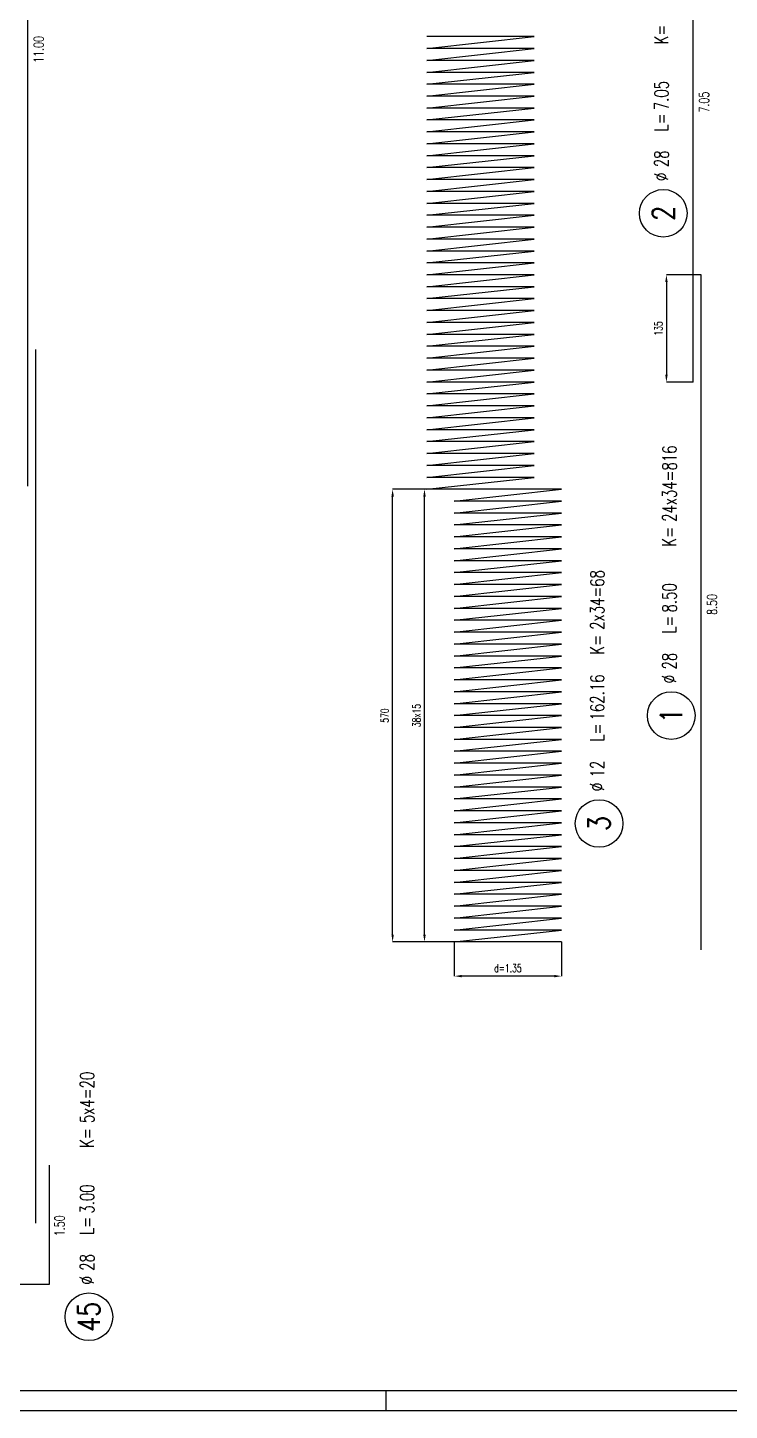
# Model space of a CAD drawing. Extents: x 25615 to 36352, y 68211 to 72666.
# Drawn here: x 28247 to 29130, y 68211 to 69952 of the extents above; entities that cross this region are included whole.
import ezdxf
from ezdxf.enums import TextEntityAlignment as Align

# ---------------------------------------------------------------- set-up
doc = ezdxf.new("R2010")
doc.units = 0
doc.header["$LTSCALE"] = 50
doc.header["$PDMODE"] = 34
doc.header["$PDSIZE"] = 5
doc.layers.get('DEFPOINTS').update_dxf_attribs({"linetype": 'CONTINUOUS'})
for name, color, linetype in [('ARM', 1, 'CONTINUOUS'), ('ARM-I', 6, 'CONTINUOUS'), ('BETON', 7, 'CONTINUOUS'), ('FILE', 8, 'CONTINUOUS'), ('KOTE', 4, 'CONTINUOUS'), ('TANKO', 8, 'CONTINUOUS')]:
    doc.layers.add(name, color=color, linetype=linetype)
doc.styles.add('KOTE', font='romans.shx', dxfattribs={"width": 0.7})
doc.styles.get("Standard").update_dxf_attribs({"font": 'romans.shx', "width": 0.9})
doc.dimstyles.new('M-50', dxfattribs={"dimscale": 50, "dimtxt": 0.2, "dimasz": 0.185, "dimexe": 0, "dimexo": 0, "dimgap": 0.1, "dimtad": 1, "dimdec": 0, "dimzin": 0, "dimdsep": 46, "dimtxsty": 'KOTE', "dimcen": 0.09, "dimclrd": 256, "dimclre": 256, "dimclrt": 2, "dimadec": 0, "dimazin": 0, "dimtfac": 1, "dimtdec": 0, "dimtix": 1, "dimtmove": 2, "dimatfit": 3, "dimfxl": 0, "dimtolj": 1, "dimtzin": 0, "dimarcsym": 0})

# ---------------------------------------------------------------- blocks, each defined once
blk = doc.blocks.new('POZ')
at = {"layer": 'ARM-I'}
blk.add_circle((0, 0), 0.6, dxfattribs=at)
at = {"layer": 'ARM', "width": 0.7}
for s, p in [('%%c', (0.814, -0.125)), ('L=', (2.064, -0.125)), ('K=', (4.256, -0.125))]:
    blk.add_text(s, height=0.35, dxfattribs=at).set_placement(p)
for tag, p in [('VA', (0.879, 0.435)), ('FI', (1.162, -0.13)), ('DUZ', (2.598, -0.13)), ('KOM', (4.881, -0.13))]:
    blk.add_attdef(tag, p, '', height=0.35, dxfattribs=at)
at = {"layer": 'ARM', "width": 0.7, "flags": 1}
for tag, p in [('TIP', (1.038, -0.896)), ('A', (1.162, -1.411)), ('B', (1.162, -1.918)), ('C', (1.162, -2.426)), ('D', (1.162, -2.934)), ('E', (1.162, -3.441)), ('F', (1.162, -3.949)), ('G', (1.162, -4.457)), ('H', (1.162, -4.964)), ('I', (1.162, -5.472)), ('J', (1.162, -5.98)), ('K', (1.162, -6.487)), ('L', (1.162, -6.995)), ('M', (1.162, -7.503)), ('N', (1.162, -8.011))]:
    blk.add_attdef(tag, p, '', height=0.35, dxfattribs=at)
at = {"layer": 'ARM-I', "width": 0.8}
blk.add_attdef('POZ', text='', height=0.55, dxfattribs=at).set_placement((0, 0), align=Align.MIDDLE)
blk = doc.blocks.new('*D323')
at = {"layer": 'DEFPOINTS', "color": 0}
for p in [(29094.5, 69640.5), (29050.9, 69505.5), (29084.5, 69505.5)]:
    blk.add_point(p, dxfattribs=at)
at = {"layer": 'TANKO', "lineweight": -2}
for p, q in [((29094.5, 69640.5), (29050.9, 69640.5)), ((29050.9, 69631.3), (29050.9, 69514.8)), ((29084.5, 69505.5), (29050.9, 69505.5))]:
    blk.add_line(p, q, dxfattribs=at)
at = {"layer": 'TANKO'}
for points in [[(29049.4, 69631.3), (29052.5, 69631.3), (29050.9, 69640.5)], [(29049.4, 69514.8), (29052.5, 69514.8), (29050.9, 69505.5)]]:
    blk.add_solid(points, dxfattribs=at)
at = {"layer": 'TANKO', "color": 2, "insert": (29040.9, 69573), "char_height": 10, "attachment_point": 5, "rotation": 90, "style": 'KOTE'}
blk.add_mtext('\\A1;135', dxfattribs=at)
blk = doc.blocks.new('*D325')
at = {"layer": 'DEFPOINTS', "color": 0}
for p in [(28746.5, 69370.5), (28784, 69370.5), (28784, 68800.5)]:
    blk.add_point(p, dxfattribs=at)
at = {"layer": 'TANKO', "lineweight": -2}
for p, q in [((28784, 69370.5), (28746.5, 69370.5)), ((28746.5, 68809.8), (28746.5, 69361.3)), ((28784, 68800.5), (28746.5, 68800.5))]:
    blk.add_line(p, q, dxfattribs=at)
at = {"layer": 'TANKO'}
for points in [[(28745, 69361.3), (28748.1, 69361.3), (28746.5, 69370.5)], [(28745, 68809.8), (28748.1, 68809.8), (28746.5, 68800.5)]]:
    blk.add_solid(points, dxfattribs=at)
at = {"layer": 'TANKO', "color": 2, "insert": (28736.5, 69085.5), "char_height": 10, "attachment_point": 5, "rotation": 90, "style": 'KOTE'}
blk.add_mtext('\\A1;38x15', dxfattribs=at)
blk = doc.blocks.new('*D326')
at = {"layer": 'DEFPOINTS', "color": 0}
for p in [(28784, 68800.5), (28919, 68800.5), (28784, 68757.4)]:
    blk.add_point(p, dxfattribs=at)
at = {"layer": 'TANKO', "lineweight": -2}
for p, q in [((28784, 68800.5), (28784, 68757.4)), ((28919, 68800.5), (28919, 68757.4)), ((28909.8, 68757.4), (28793.3, 68757.4))]:
    blk.add_line(p, q, dxfattribs=at)
at = {"layer": 'TANKO'}
for points in [[(28793.3, 68758.9), (28793.3, 68755.9), (28784, 68757.4)], [(28909.8, 68758.9), (28909.8, 68755.9), (28919, 68757.4)]]:
    blk.add_solid(points, dxfattribs=at)
at = {"layer": 'TANKO', "color": 2, "insert": (28851.5, 68767.4), "char_height": 10, "attachment_point": 5, "style": 'KOTE'}
blk.add_mtext('\\A1;d=1.35', dxfattribs=at)
blk = doc.blocks.new('*D327')
at = {"layer": 'DEFPOINTS', "color": 0}
for p in [(28706.4, 69370.5), (28784, 69370.5), (28784, 68800.5)]:
    blk.add_point(p, dxfattribs=at)
at = {"layer": 'TANKO', "lineweight": -2}
for p, q in [((28784, 69370.5), (28706.4, 69370.5)), ((28706.4, 68809.8), (28706.4, 69361.3)), ((28784, 68800.5), (28706.4, 68800.5))]:
    blk.add_line(p, q, dxfattribs=at)
at = {"layer": 'TANKO'}
for points in [[(28704.9, 69361.3), (28708, 69361.3), (28706.4, 69370.5)], [(28704.9, 68809.8), (28708, 68809.8), (28706.4, 68800.5)]]:
    blk.add_solid(points, dxfattribs=at)
at = {"layer": 'TANKO', "color": 2, "insert": (28696.4, 69085.5), "char_height": 10, "attachment_point": 5, "rotation": 90, "style": 'KOTE'}
blk.add_mtext('\\A1;570', dxfattribs=at)
blk = doc.blocks.new('A$C61F074EC')
at = {"layer": 'ARM-I'}
for p, q in [((0, 555), (135, 570)), ((135, 570), (0, 570)), ((0, 540), (135, 555)), ((135, 555), (0, 555)), ((0, 525), (135, 540)), ((135, 540), (0, 540)), ((0, 510), (135, 525)), ((135, 525), (0, 525)), ((0, 495), (135, 510)), ((135, 510), (0, 510)), ((0, 480), (135, 495)), ((135, 495), (0, 495)), ((0, 465), (135, 480)), ((135, 480), (0, 480)), ((0, 450), (135, 465)), ((135, 465), (0, 465)), ((0, 435), (135, 450)), ((135, 450), (0, 450)), ((0, 420), (135, 435)), ((135, 435), (0, 435)), ((0, 405), (135, 420)), ((135, 420), (0, 420)), ((0, 390), (135, 405)), ((135, 405), (0, 405)), ((0, 375), (135, 390)), ((135, 390), (0, 390)), ((0, 360), (135, 375)), ((135, 375), (0, 375)), ((0, 345), (135, 360)), ((135, 360), (0, 360)), ((0, 330), (135, 345)), ((135, 345), (0, 345)), ((0, 315), (135, 330)), ((135, 330), (0, 330)), ((0, 300), (135, 315)), ((135, 315), (0, 315)), ((0, 285), (135, 300)), ((135, 300), (0, 300)), ((0, 270), (135, 285)), ((135, 285), (0, 285)), ((0, 255), (135, 270)), ((135, 270), (0, 270)), ((0, 240), (135, 255)), ((135, 255), (0, 255)), ((0, 225), (135, 240)), ((135, 240), (0, 240)), ((0, 210), (135, 225)), ((135, 225), (0, 225)), ((0, 195), (135, 210)), ((135, 210), (0, 210)), ((0, 180), (135, 195)), ((135, 195), (0, 195)), ((0, 165), (135, 180)), ((135, 180), (0, 180)), ((0, 150), (135, 165)), ((135, 165), (0, 165)), ((0, 135), (135, 150)), ((135, 150), (0, 150)), ((0, 120), (135, 135)), ((135, 135), (0, 135)), ((0, 105), (135, 120)), ((135, 120), (0, 120)), ((0, 90), (135, 105)), ((135, 105), (0, 105)), ((0, 75), (135, 90)), ((135, 90), (0, 90)), ((0, 60), (135, 75)), ((135, 75), (0, 75)), ((0, 45), (135, 60)), ((135, 60), (0, 60)), ((0, 30), (135, 45)), ((135, 45), (0, 45)), ((0, 15), (135, 30)), ((135, 30), (0, 30)), ((0, 0), (135, 15)), ((135, 15), (0, 15)), ((135, 0), (0, 0))]:
    blk.add_line(p, q, dxfattribs=at)

msp = doc.modelspace()

# ---------------------------------------------------------------- linework, layer by layer
at = {"layer": 'ARM-I', "elevation": 0}
for points in [[(28247.4, 69374.3), (28247.4, 70474.3)], [(28257.4, 68446.3), (28257.4, 69546.3)]]:
    msp.add_lwpolyline(points, dxfattribs=at)
at = {"layer": 'ARM-I'}
for points in [[(29084.5, 69505.5), (29084.5, 70210.5)], [(29094.5, 68790.5), (29094.5, 69640.5)], [(28274.2, 68519.2), (28274.2, 68369.2), (28124.2, 68369.2)]]:
    msp.add_lwpolyline(points, dxfattribs=at)
at = {"layer": 'BETON'}
for points in [[(25614.7, 68210.6), (35173.4, 68210.6), (35173.4, 72665.6), (25614.7, 72665.6)], [(25739.7, 68235.6), (35148.4, 68235.6), (35148.4, 72640.6), (25739.7, 72640.6)]]:
    msp.add_lwpolyline(points, close=True, dxfattribs=at)
at = {"layer": 'FILE'}
msp.add_line((28698.4, 68210.6), (28698.4, 68235.6), dxfattribs=at)

# ---------------------------------------------------------------- block references
at = {"layer": 'KOTE', "xscale": 50, "yscale": 50, "zscale": 50, "rotation": 90}
for p, values in [((29047, 69718), {'POZ': '2', 'FI': '28', 'DUZ': '7.05', 'KOM': '24x34=816'}), ((29057, 69085.5), {'POZ': '1', 'FI': '28', 'DUZ': '8.50', 'KOM': '24x34=816'}), ((28966.2, 68949.6), {'POZ': '3', 'FI': '12', 'DUZ': '162.16', 'KOM': '2x34=68'}), ((28324.3, 68328.4), {'POZ': '45', 'FI': '28', 'DUZ': '3.00', 'KOM': '5x4=20'})]:
    msp.add_blockref('POZ', p, dxfattribs=at).add_auto_attribs(values)
at = {"layer": 'TANKO'}
for p in [(28749.5, 69370.5), (28784, 68800.5)]:
    msp.add_blockref('A$C61F074EC', p, dxfattribs=at)

# ---------------------------------------------------------------- texts
at = {"layer": 'KOTE', "style": 'KOTE', "width": 0.7}
for s, p in [('11.00', (28261.1, 69924.3)), ('7.05', (29098.3, 69858)), ('8.50', (29108.3, 69225.5)), ('1.50', (28287.4, 68443.1))]:
    msp.add_text(s, height=12.5, rotation=90, dxfattribs=at).set_placement(p, align=Align.MIDDLE)

# ---------------------------------------------------------------- dimensions: what is measured, and where the dimension line sits
at = {"layer": 'TANKO'}
for base, p1, p2, picture, middle in [((29050.9, 69505.5), (29094.5, 69640.5), (29084.5, 69505.5), '*D323', (29040.9, 69573)), ((28706.4, 69370.5), (28784, 68800.5), (28784, 69370.5), '*D327', (28696.4, 69085.5))]:
    dim = msp.add_linear_dim(base=base, p1=p1, p2=p2, angle=90, dimstyle='M-50', dxfattribs=at)
    dim.commit()
    dim.dimension.update_dxf_attribs({"geometry": picture, "text_midpoint": middle})
for base, p1, p2, angle, text, picture, middle in [((28746.5, 69370.5), (28784, 68800.5), (28784, 69370.5), 90, '38x15', '*D325', (28736.5, 69085.5)), ((28784, 68757.4), (28919, 68800.5), (28784, 68800.5), 180, 'd=1.35', '*D326', (28851.5, 68767.4))]:
    dim = msp.add_linear_dim(base=base, p1=p1, p2=p2, angle=angle, text=text, dimstyle='M-50', dxfattribs=at)
    dim.commit()
    dim.dimension.update_dxf_attribs({"geometry": picture, "text_midpoint": middle})

doc.saveas('drawing.dxf')
